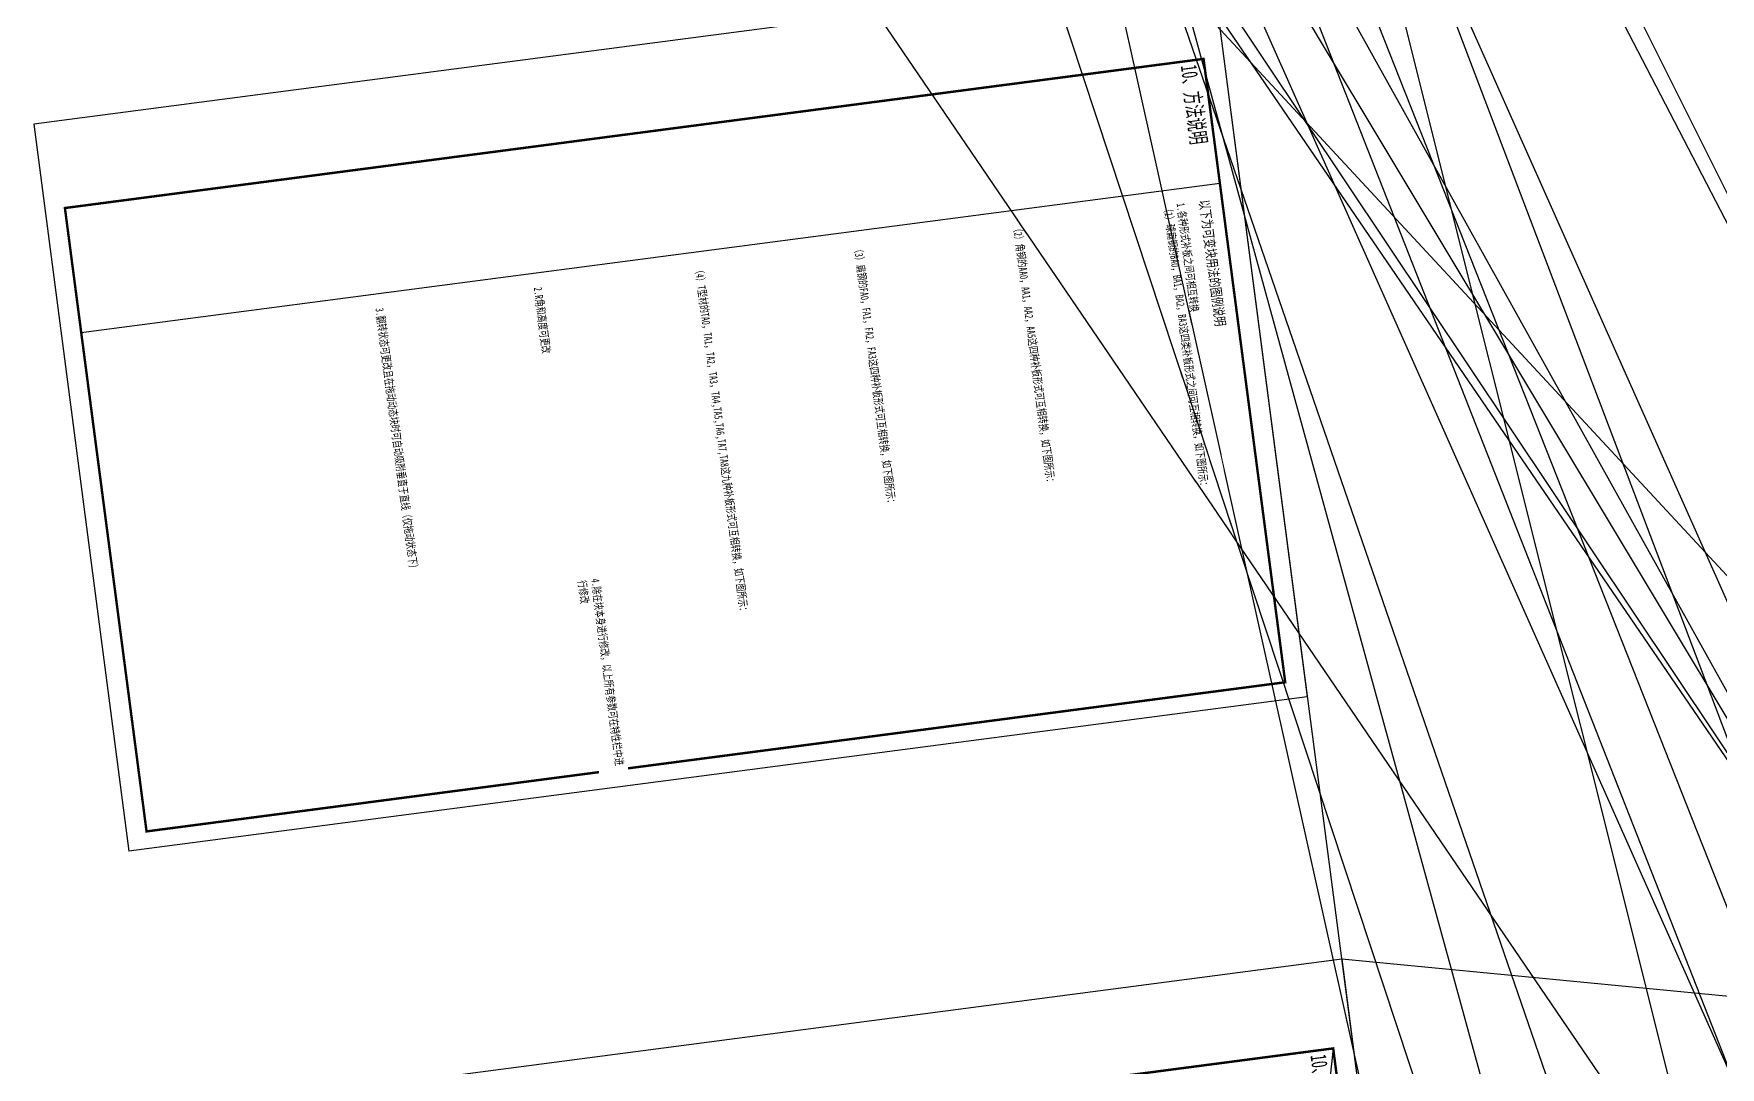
# Model space of a CAD drawing. Header units: millimetres. Extents: x -14906165 to 53546503, y 133836 to 58622790.
# Drawn here: x 41189239 to 44283081, y 37715554 to 39611371 of the extents above; entities that cross this region are included whole.
import ezdxf

# ---------------------------------------------------------------- set-up
doc = ezdxf.new("R2010")
doc.units = ezdxf.units.MM
doc.header["$LTSCALE"] = 100
doc.layers.add('标准形式增加', color=6, linetype='Continuous')
doc.styles.add('中文GB2312', font='', dxfattribs={"width": 0.7})
doc.styles.get('中文GB2312').set_extended_font_data('FangSong_GB2312')

# ---------------------------------------------------------------- blocks, each defined once
blk = doc.blocks.new('绘图要素标准库V1.0 - 0416')
for p, q in [((-525321.1, 656002.9), (-504321.1, 656002.9)), ((-525321.1, 656002.9), (-525321.1, 626302.9)), ((-504321.1, 656002.9), (-504321.1, 626302.9)), ((-496748.2, 656002.9), (-475748.2, 656002.9)), ((-496748.2, 656002.9), (-496748.2, 626302.9)), ((-504821.1, 655502.9), (-522821.1, 655502.9)), ((-522821.1, 655502.9), (-522821.1, 626802.9)), ((-519221.1, 655502.9), (-519221.1, 626802.9)), ((-504821.1, 655502.9), (-519221.1, 655502.9)), ((-476248.2, 655502.9), (-494248.2, 655502.9)), ((-494248.2, 655502.9), (-494248.2, 626802.9)), ((-494248.2, 655502.9), (-476248.2, 651652.9)), ((-525321.1, 626302.9), (-504321.1, 626302.9))]:
    blk.add_line(p, q)
at = {"const_width": 60}
for points in [[(-522821.1, 655502.9), (-504821.1, 655502.9), (-504821.1, 626802.9), (-522821.1, 626802.9)], [(-494248.2, 655502.9), (-476248.2, 655502.9), (-476248.2, 626802.9), (-494248.2, 626802.9)]]:
    blk.add_lwpolyline(points, close=True, dxfattribs=at)
at = {"layer": '标准形式增加'}
for p, q in [((-492047.5, 673860.8), (-496748.2, 656002.9)), ((-530509.1, 655562), (-491817.7, 670253.6)), ((-535943.7, 655724.4), (-491817.7, 665322.6)), ((-491817.7, 665322.6), (-529211.5, 655631.9))]:
    blk.add_line(p, q, dxfattribs=at)
blk.add_xline((-506039.8, 656002.9), (1, 0), dxfattribs=at)
at = {"style": '中文GB2312', "width": 0.7}
for s, p in [('10、方法说明', (-522705.1, 654916.3)), ('10、常用扁钢及端部', (-494132.2, 654916.3))]:
    blk.add_text(s, height=400, dxfattribs=at).set_placement(p)
at = {"insert": (-518817.9, 655184.5), "char_height": 250, "width": 13996.797, "attachment_point": 1, "style": '中文GB2312'}
blk.add_mtext('\\fSimSun|b0|i0|c134|p2;以下为可变块用法的图例说明', dxfattribs=at)
at = {"char_height": 200, "attachment_point": 1, "style": '中文GB2312', "bg_fill": 2}
for s, insert, width in [('\\fSimSun|b0|i0|c134|p2;1.各种形式补板之间可相互转换', (-518817.9, 654565.6), 12622.6), ('{\\fSimSun|b0|i0|c134|p2;（2）角钢的AA0，AA1，AA2，AA5这四种补板形式可互相转换，如下图所示：}', (-518817.9, 650444), 12622.6), ('\\fSimSun|b0|i0|c134|p2;（3）扁钢的FA0，FA1，FA2，FA3这四种补板形式可互相转换，如下图所示：', (-518817.9, 646431.6), 12622.6), ('{\\fSimSun|b0|i0|c134|p2;（4）T型材的TA0，TA1，TA2，TA3，TA4,TA5,TA6,TA7,TA8这九种补板形式可互相转换，如下图所示：}', (-518817.9, 642419.9), 12622.6), ('\\fSimSun|b0|i0|c134|p2;4.除在块本身进行修改，以上所有参数可在特性栏中进行修改', (-510330.2, 638838.6), 5509.104), ('\\fSimSun|b0|i0|c134|p2;2.R角和高度可更改', (-518817.9, 638364.1), 2208.243), ('\\fSimSun|b0|i0|c134|p2;3.翻转状态可更改且在拖动动态块时可自动吸附垂直于直线（仅拖动状态下）', (-518817.9, 634373.6), 12622.6)]:
    blk.add_mtext(s, dxfattribs=dict(at, insert=insert, width=width))
at = {"insert": (-518817.9, 654236), "char_height": 200, "width": 12622.6, "attachment_point": 1, "style": '中文GB2312', "bg_fill": 2}
blk.add_mtext('\\fSimSun|b0|i0|c134|p2;（1）球扁钢的BA0，BA1，BA2，BA3这四类补板形式之间可互相转换，如下图所示：', dxfattribs=at)
at = {"layer": '标准形式增加'}
for p, q in [((-567116.4, 652927), (-491994.7, 675601.2)), ((-562702.3, 653235), (-491994.7, 675601.2)), ((-528874.8, 652739.4), (-491994.7, 675601.2)), ((-581214.3, 647069.2), (-491817.7, 670253.6)), ((-491817.7, 670253.6), (-542863.2, 652593.1)), ((-537480, 650580.3), (-491817.7, 670253.6)), ((-537478.6, 650051.7), (-491817.7, 670253.6)), ((-562547.8, 653675.6), (-491817.7, 668289.9)), ((-565936, 650564.3), (-491817.7, 666806.3)), ((-590272.8, 653823.1), (-491817.7, 663750.5)), ((-557328.5, 633446.7), (-491825.6, 662317.5)), ((-563551, 648065), (-491817.7, 660843.5)), ((-625997.6, 642969), (-491817.7, 659196.4)), ((-537450.6, 650007.9), (-491817.7, 657623.8)), ((-564910.2, 650496.3), (-491915.8, 656165.3))]:
    blk.add_line(p, q, dxfattribs=at)

msp = doc.modelspace()

# ---------------------------------------------------------------- block references
at = {"lineweight": 5, "xscale": 64.06802830554443, "yscale": 73.4024339265743, "zscale": 64.06802830554443, "rotation": 277.4624694947158}
msp.add_blockref('绘图要素标准库V1.0 - 0416', (-22373, 103764), dxfattribs=at)

doc.saveas('drawing.dxf')
